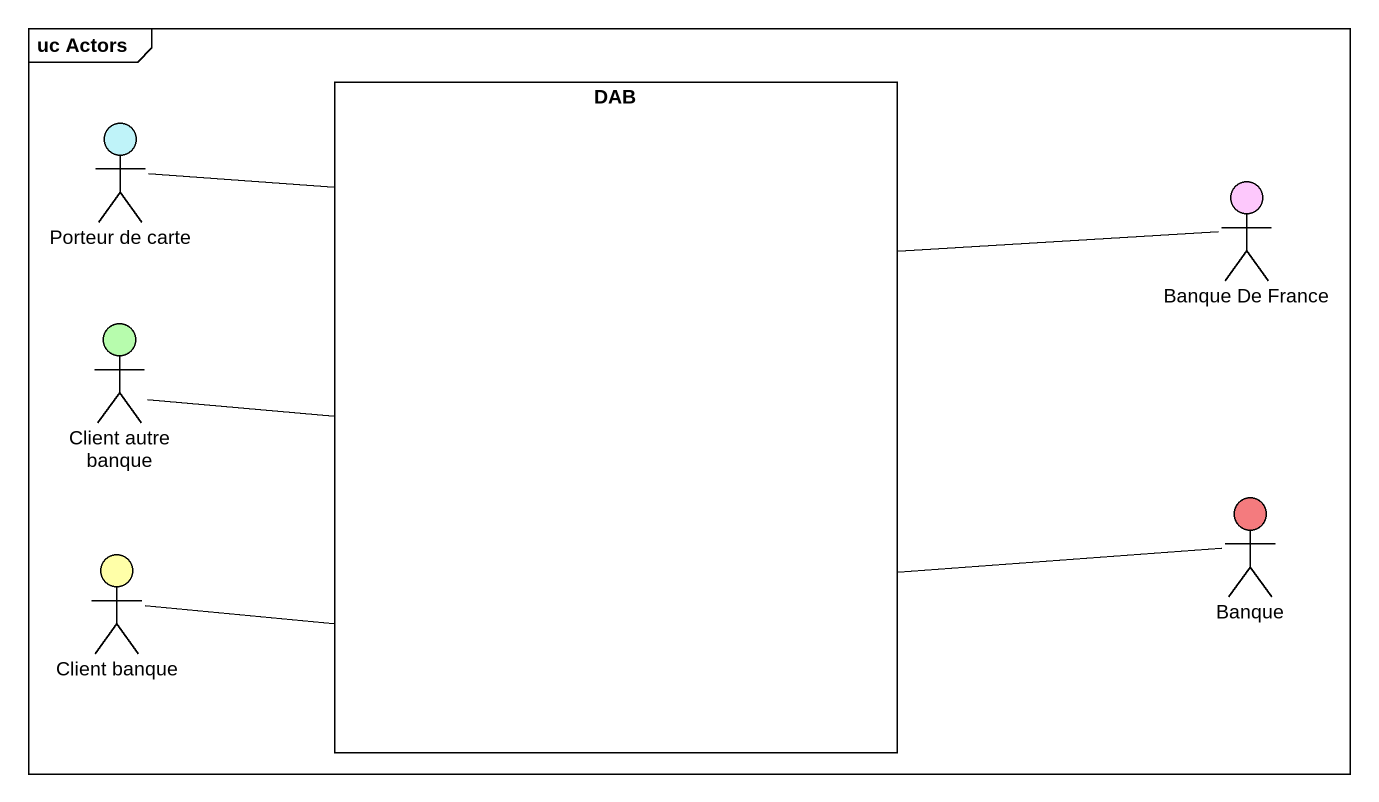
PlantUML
@startuml
mainframe uc Actors
actor "Porteur de carte" as Porteur_de_carte #BFF3F9
rectangle DAB
actor "Banque De France" as Banque_De_France #FDC8FC
actor "Client autre banque" as Client_autre_banque #B7FCAD
actor Banque #F47B7E
actor "Client banque" as Client_banque #FFFFA8
Porteur_de_carte -right- DAB
DAB -right- Banque_De_France
DAB -right- Banque
Client_autre_banque -right- DAB
Client_banque -right- DAB
@enduml
